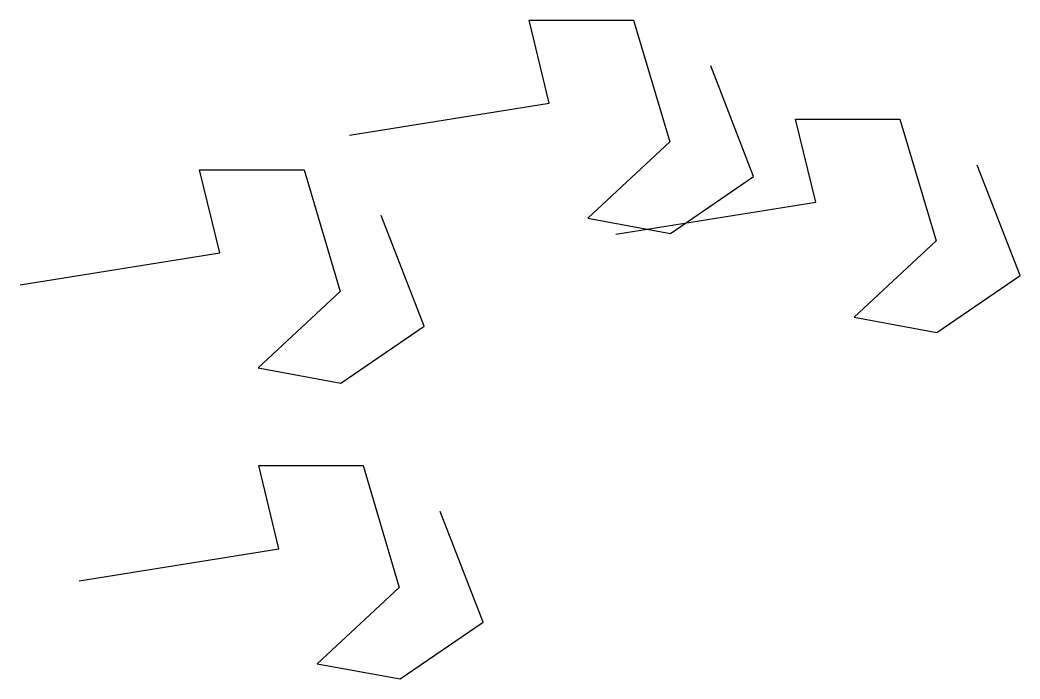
# Model space of a CAD drawing. Header units: millimetres. Extents: x 1478 to 7427, y 921 to 4842.
import ezdxf

# ---------------------------------------------------------------- set-up
doc = ezdxf.new("R2010")
doc.units = ezdxf.units.MM

# ---------------------------------------------------------------- blocks, each defined once
blk = doc.blocks.new('123456')
for p, q in [((1188.4, 189.7), (1068.7, 684.3)), ((1068.7, 684.3), (1690, 684.3)), ((1690, 684.3), (1904.7, -40.7)), ((2404, -246.2), (2148.7, 411)), ((0, 0), (1188.4, 189.7)), ((1904.7, -40.7), (1416.6, -494.6)), ((1909.2, -584.9), (2404, -246.2)), ((1416.6, -494.6), (1909.2, -584.9))]:
    blk.add_line(p, q)

msp = doc.modelspace()

# ---------------------------------------------------------------- block references
for p in [(3438.6, 4157.5), (5023.4, 3567.8), (1477.8, 3267.1), (1829.5, 1506.2)]:
    msp.add_blockref('123456', p)

doc.saveas('drawing.dxf')
